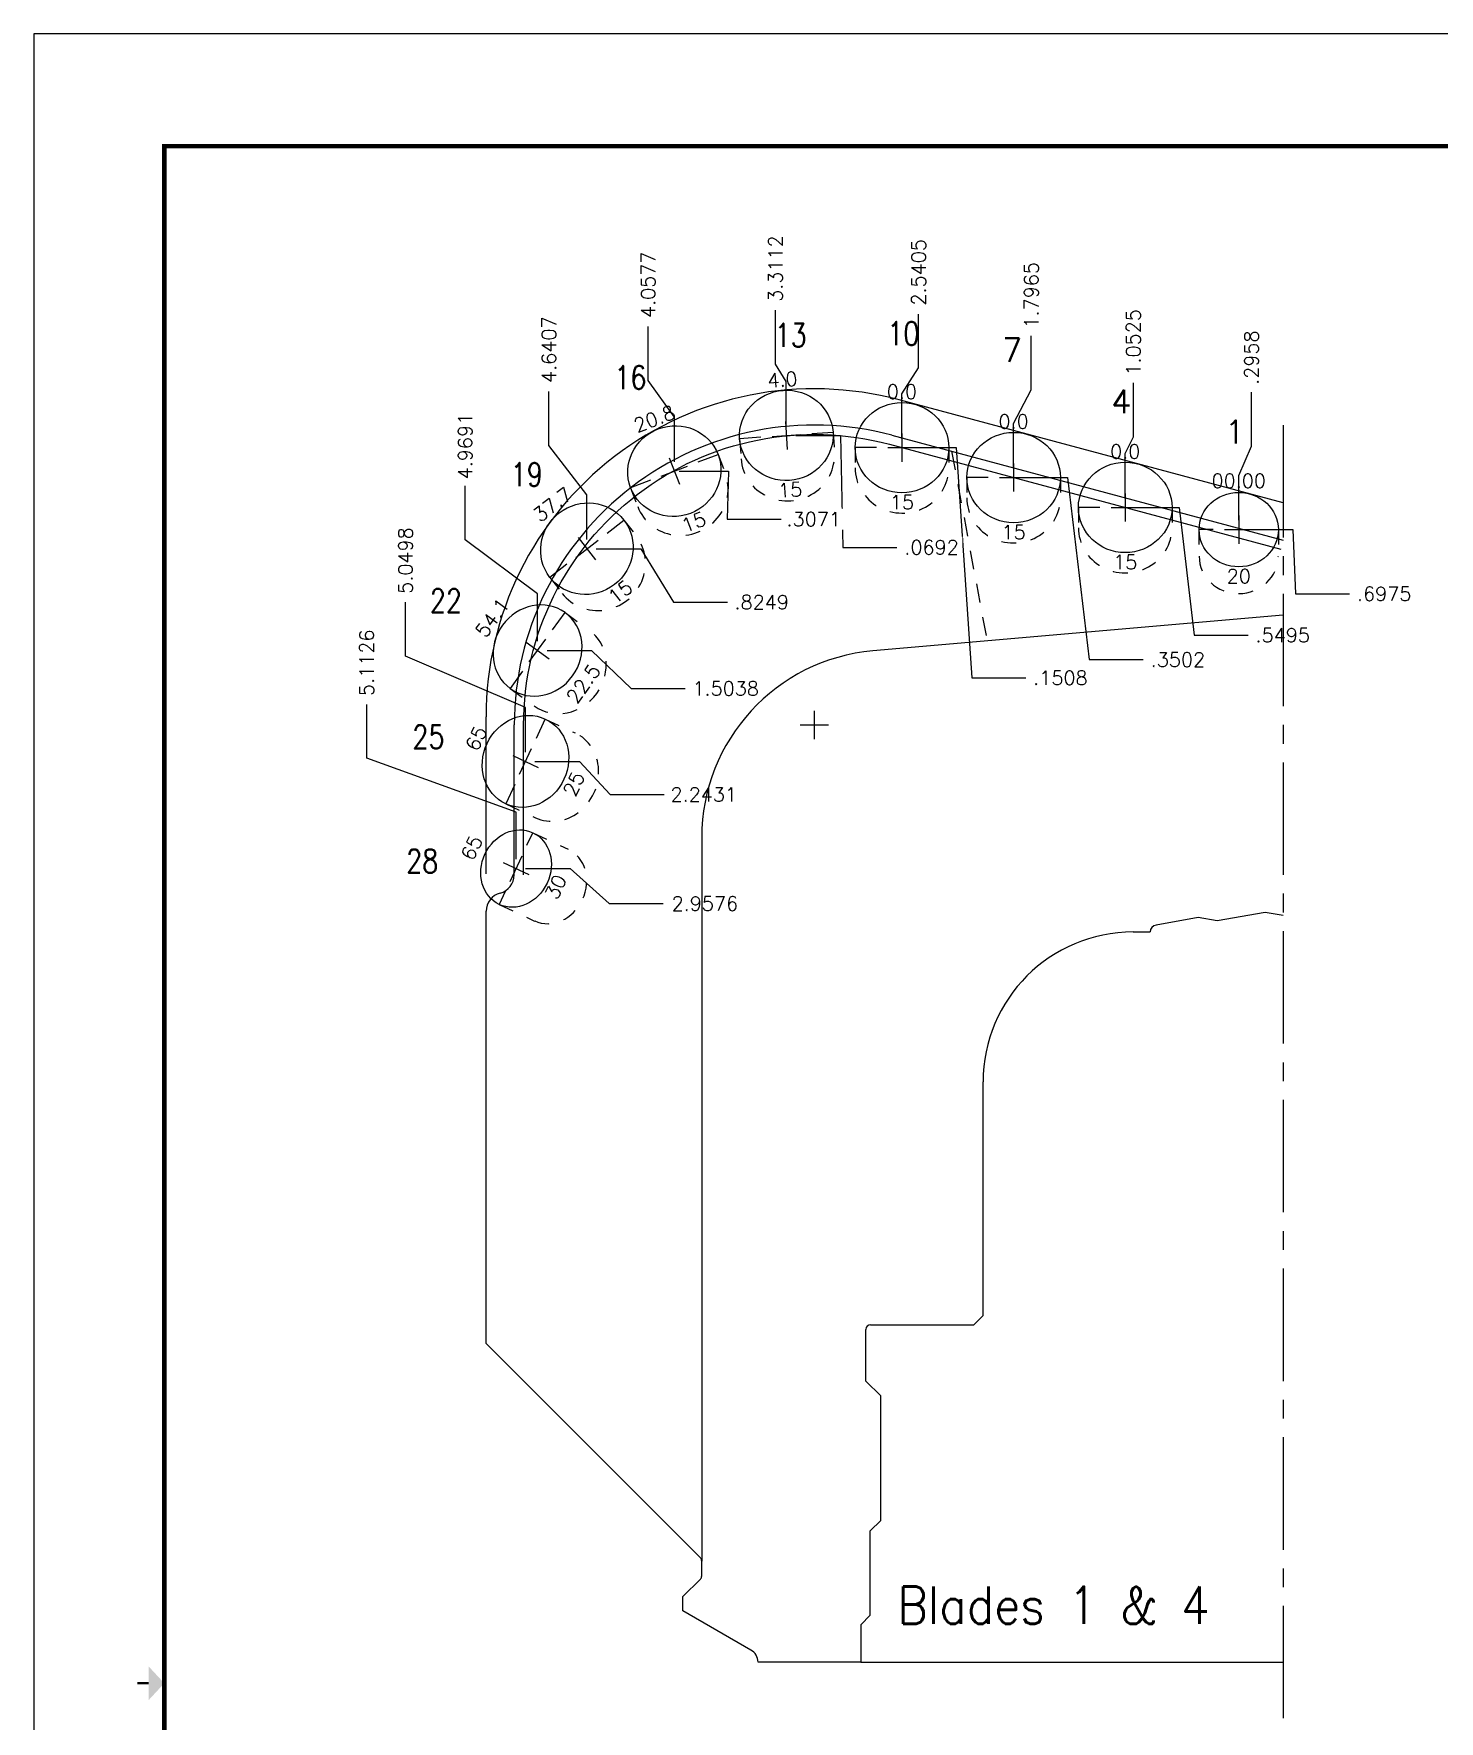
# Model space of a CAD drawing. Extents: x -34 to 0, y 36.5 to 60.7.
# Drawn here: x -34 to -24.63, y 47.2 to 58.45 of the extents above; entities that cross this region are included whole.
import ezdxf
from ezdxf.enums import TextEntityAlignment as Align

# ---------------------------------------------------------------- set-up
doc = ezdxf.new("R2010")
doc.units = 0
doc.header["$MEASUREMENT"] = 0
doc.header["$PDMODE"] = 35
doc.linetypes.add('CENTER2', pattern=[1.125, 0.75, -0.125, 0.125, -0.125])
doc.linetypes.add('HIDDEN2', pattern=[0.1875, 0.125, -0.0625])
doc.layers.get('0').update_dxf_attribs({"linetype": 'CONTINUOUS'})
doc.layers.get('Defpoints').update_dxf_attribs({"color": 10, "linetype": 'CONTINUOUS'})
for name, color, linetype in [('Blade1', 40, 'CONTINUOUS'), ('CDG-38379R1', 7, 'CONTINUOUS'), ('CLine', 5, 'CENTER2'), ('Dims', 4, 'CONTINUOUS'), ('TEXT', 3, 'CONTINUOUS'), ('Title Block', 7, 'CONTINUOUS')]:
    doc.layers.add(name, color=color, linetype=linetype)
doc.styles.add('RomanD', font='romand.shx', dxfattribs={"width": 0.9})
doc.styles.add('RomanS', font='romans')
doc.dimstyles.new('Copy of Standard', dxfattribs={"dimtxt": 0.094, "dimasz": 0.18, "dimexe": 0.0625, "dimexo": 0.0625, "dimgap": 0.045, "dimtad": 0, "dimtih": 1, "dimtoh": 1, "dimdec": 4, "dimzin": 4, "dimdsep": 46, "dimtxsty": 'RomanS', "dimcen": 0.09, "dimazin": 1, "dimtfac": 1, "dimtdec": 4, "dimtofl": 0, "dimtmove": 0, "dimatfit": 1, "dimfxl": 1, "dimtolj": 1, "dimtzin": 0, "dimarcsym": 0})

# ---------------------------------------------------------------- blocks, each defined once
blk = doc.blocks.new('CMark')
at = {"layer": 'CLine'}
for p, q in [((-0.094, 0), (0.094, 0)), ((0, 0.094), (0, -0.094))]:
    blk.add_line(p, q, dxfattribs=at)
blk = doc.blocks.new('1613@15')
for p, q in [((-0.17, 0), (-0.312, 0)), ((0.171, 0), (0.312, 0))]:
    blk.add_line(p, q)
at = {"color": 8, "linetype": 'HIDDEN2', "ltscale": 0.5}
blk.add_line((-0.312, 0), (-0.312, -0.135), dxfattribs=at)
at = {"color": 8, "linetype": 'HIDDEN2', "ltscale": 0.5, "flags": 128}
blk.add_lwpolyline([(0.312, 0), (0.312, -0.135)], dxfattribs=at)
blk.add_ellipse((0, 0), major_axis=(-0.312, 0), ratio=0.965926, start_param=-3.141592653589793, end_param=3.141592653589793)
at = {"color": 8, "linetype": 'HIDDEN2', "ltscale": 0.5}
blk.add_ellipse((0, -0.135), major_axis=(-0.312, 0), ratio=0.965926, start_param=0, end_param=3.141593, dxfattribs=at)
blk.add_blockref('CMark', (0, 0))
at = {"style": 'RomanS'}
blk.add_text('15', height=0.094, dxfattribs=at).set_placement((0, -0.364), align=Align.MIDDLE_CENTER)
blk.add_attdef('ANG', text='', height=0.094, dxfattribs=at).set_placement((0, 0.298), align=Align.BOTTOM_CENTER)
blk = doc.blocks.new('*D31')
at = {"layer": 'Defpoints', "color": 0, "transparency": 16777216}
for p in [(-25.673, 55.843), (-25.968, 55.145)]:
    blk.add_point(p, dxfattribs=at)
at = {"layer": 'Dims', "color": 0, "lineweight": -2, "transparency": 16777216}
for p, q in [((-25.883, 55.701), (-25.883, 56.061)), ((-25.968, 55.505), (-25.883, 55.701)), ((-25.968, 55.208), (-25.968, 55.505))]:
    blk.add_line(p, q, dxfattribs=at)
at = {"layer": 'Dims', "color": 0, "transparency": 16777216, "insert": (-25.883, 56.292), "char_height": 0.094, "attachment_point": 5, "rotation": 90, "style": 'RomanS', "bg_fill": 3, "box_fill_scale": 1.25, "bg_fill_color": 256, "bg_fill_true_color": 13158600, "bg_fill_transparency": 0}
blk.add_mtext('\\A1;.2958', dxfattribs=at)
at = {"layer": 'Defpoints', "color": 0, "transparency": 16777216}
blk.add_point((-25.883, 56.061), dxfattribs=at)
blk = doc.blocks.new('*D32')
at = {"layer": 'Defpoints', "color": 0, "transparency": 16777216}
for p in [(-25.673, 55.843), (-26.725, 55.293)]:
    blk.add_point(p, dxfattribs=at)
at = {"layer": 'Dims', "color": 0, "lineweight": -2, "transparency": 16777216}
for p, q in [((-26.671, 55.763), (-26.671, 56.123)), ((-26.725, 55.653), (-26.671, 55.763)), ((-26.725, 55.356), (-26.725, 55.653))]:
    blk.add_line(p, q, dxfattribs=at)
at = {"layer": 'Dims', "color": 0, "transparency": 16777216, "insert": (-26.671, 56.394), "char_height": 0.094, "attachment_point": 5, "rotation": 90, "style": 'RomanS', "bg_fill": 3, "box_fill_scale": 1.25, "bg_fill_color": 256, "bg_fill_true_color": 13158600, "bg_fill_transparency": 0}
blk.add_mtext('\\A1;1.0525', dxfattribs=at)
at = {"layer": 'Defpoints', "color": 0, "transparency": 16777216}
blk.add_point((-26.671, 56.123), dxfattribs=at)
blk = doc.blocks.new('*D33')
at = {"layer": 'Defpoints', "color": 0, "transparency": 16777216}
for p in [(-25.673, 55.843), (-28.213, 55.69)]:
    blk.add_point(p, dxfattribs=at)
at = {"layer": 'Dims', "color": 0, "lineweight": -2, "transparency": 16777216}
for p, q in [((-28.102, 56.223), (-28.102, 56.583)), ((-28.213, 56.05), (-28.102, 56.223)), ((-28.213, 55.752), (-28.213, 56.05))]:
    blk.add_line(p, q, dxfattribs=at)
at = {"layer": 'Dims', "color": 0, "transparency": 16777216, "insert": (-28.102, 56.861), "char_height": 0.094, "attachment_point": 5, "rotation": 90, "style": 'RomanS', "bg_fill": 3, "box_fill_scale": 1.25, "bg_fill_color": 256, "bg_fill_true_color": 13158600, "bg_fill_transparency": 0}
blk.add_mtext('\\A1;2.5405', dxfattribs=at)
at = {"layer": 'Defpoints', "color": 0, "transparency": 16777216}
blk.add_point((-28.102, 56.583), dxfattribs=at)
blk = doc.blocks.new('*D34')
at = {"layer": 'Defpoints', "color": 0, "transparency": 16777216}
for p in [(-25.673, 55.843), (-25.968, 55.145)]:
    blk.add_point(p, dxfattribs=at)
at = {"layer": 'Dims', "color": 0, "lineweight": -2, "transparency": 16777216}
for p, q in [((-25.906, 55.145), (-25.608, 55.145)), ((-25.608, 55.145), (-25.59, 54.717)), ((-25.59, 54.717), (-25.23, 54.717))]:
    blk.add_line(p, q, dxfattribs=at)
at = {"layer": 'Dims', "color": 0, "transparency": 16777216, "insert": (-24.999, 54.717), "char_height": 0.094, "attachment_point": 5, "style": 'RomanS', "bg_fill": 3, "box_fill_scale": 1.25, "bg_fill_color": 256, "bg_fill_true_color": 13158600, "bg_fill_transparency": 0}
blk.add_mtext('\\A1;.6975', dxfattribs=at)
at = {"layer": 'Defpoints', "color": 0, "transparency": 16777216}
blk.add_point((-25.23, 54.717), dxfattribs=at)
blk = doc.blocks.new('*D35')
at = {"layer": 'Defpoints', "color": 0, "transparency": 16777216}
for p in [(-25.673, 55.843), (-26.725, 55.293)]:
    blk.add_point(p, dxfattribs=at)
at = {"layer": 'Dims', "color": 0, "lineweight": -2, "transparency": 16777216}
for p, q in [((-26.663, 55.293), (-26.365, 55.293)), ((-26.365, 55.293), (-26.266, 54.442)), ((-26.266, 54.442), (-25.906, 54.442))]:
    blk.add_line(p, q, dxfattribs=at)
at = {"layer": 'Dims', "color": 0, "transparency": 16777216, "insert": (-25.675, 54.442), "char_height": 0.094, "attachment_point": 5, "style": 'RomanS', "bg_fill": 3, "box_fill_scale": 1.25, "bg_fill_color": 256, "bg_fill_true_color": 13158600, "bg_fill_transparency": 0}
blk.add_mtext('\\A1;.5495', dxfattribs=at)
at = {"layer": 'Defpoints', "color": 0, "transparency": 16777216}
blk.add_point((-25.906, 54.442), dxfattribs=at)
blk = doc.blocks.new('*D36')
at = {"layer": 'Defpoints', "color": 0, "transparency": 16777216}
for p in [(-25.673, 55.843), (-27.469, 55.492)]:
    blk.add_point(p, dxfattribs=at)
at = {"layer": 'Dims', "color": 0, "lineweight": -2, "transparency": 16777216}
for p, q in [((-27.407, 55.492), (-27.109, 55.492)), ((-27.109, 55.492), (-26.965, 54.278)), ((-26.965, 54.278), (-26.605, 54.278))]:
    blk.add_line(p, q, dxfattribs=at)
at = {"layer": 'Dims', "color": 0, "transparency": 16777216, "insert": (-26.374, 54.278), "char_height": 0.094, "attachment_point": 5, "style": 'RomanS', "bg_fill": 3, "box_fill_scale": 1.25, "bg_fill_color": 256, "bg_fill_true_color": 13158600, "bg_fill_transparency": 0}
blk.add_mtext('\\A1;.3502', dxfattribs=at)
at = {"layer": 'Defpoints', "color": 0, "transparency": 16777216}
blk.add_point((-26.605, 54.278), dxfattribs=at)
blk = doc.blocks.new('*D37')
at = {"layer": 'Defpoints', "color": 0, "transparency": 16777216}
for p in [(-25.673, 55.843), (-28.213, 55.692)]:
    blk.add_point(p, dxfattribs=at)
at = {"layer": 'Dims', "color": 0, "lineweight": -2, "transparency": 16777216}
for p, q in [((-28.151, 55.692), (-27.853, 55.692)), ((-27.853, 55.692), (-27.748, 54.157)), ((-27.748, 54.157), (-27.388, 54.157))]:
    blk.add_line(p, q, dxfattribs=at)
at = {"layer": 'Dims', "color": 0, "transparency": 16777216, "insert": (-27.157, 54.157), "char_height": 0.094, "attachment_point": 5, "style": 'RomanS', "bg_fill": 3, "box_fill_scale": 1.25, "bg_fill_color": 256, "bg_fill_true_color": 13158600, "bg_fill_transparency": 0}
blk.add_mtext('\\A1;.1508', dxfattribs=at)
at = {"layer": 'Defpoints', "color": 0, "transparency": 16777216}
blk.add_point((-27.388, 54.157), dxfattribs=at)
blk = doc.blocks.new('*D38')
at = {"layer": 'Defpoints', "color": 0, "transparency": 16777216}
for p in [(-25.673, 55.843), (-28.984, 55.773)]:
    blk.add_point(p, dxfattribs=at)
at = {"layer": 'Dims', "color": 0, "lineweight": -2, "transparency": 16777216}
for p, q in [((-29.056, 56.248), (-29.056, 56.608)), ((-28.984, 56.133), (-29.056, 56.248)), ((-28.984, 55.836), (-28.984, 56.133))]:
    blk.add_line(p, q, dxfattribs=at)
at = {"layer": 'Dims', "color": 0, "transparency": 16777216, "insert": (-29.056, 56.886), "char_height": 0.094, "attachment_point": 5, "rotation": 90, "style": 'RomanS', "bg_fill": 3, "box_fill_scale": 1.25, "bg_fill_color": 256, "bg_fill_true_color": 13158600, "bg_fill_transparency": 0}
blk.add_mtext('\\A1;3.3112', dxfattribs=at)
at = {"layer": 'Defpoints', "color": 0, "transparency": 16777216}
blk.add_point((-29.056, 56.608), dxfattribs=at)
blk = doc.blocks.new('*D39')
at = {"layer": 'Defpoints', "color": 0, "transparency": 16777216}
for p in [(-25.673, 55.843), (-28.984, 55.773)]:
    blk.add_point(p, dxfattribs=at)
at = {"layer": 'Dims', "color": 0, "lineweight": -2, "transparency": 16777216}
for p, q in [((-28.921, 55.773), (-28.624, 55.773)), ((-28.624, 55.773), (-28.607, 55.027)), ((-28.607, 55.027), (-28.247, 55.027))]:
    blk.add_line(p, q, dxfattribs=at)
at = {"layer": 'Dims', "color": 0, "transparency": 16777216, "insert": (-28.016, 55.027), "char_height": 0.094, "attachment_point": 5, "style": 'RomanS', "bg_fill": 3, "box_fill_scale": 1.25, "bg_fill_color": 256, "bg_fill_true_color": 13158600, "bg_fill_transparency": 0}
blk.add_mtext('\\A1;.0692', dxfattribs=at)
at = {"layer": 'Defpoints', "color": 0, "transparency": 16777216}
blk.add_point((-28.247, 55.027), dxfattribs=at)
blk = doc.blocks.new('*D42')
at = {"layer": 'Defpoints', "color": 0, "transparency": 16777216}
for p in [(-25.673, 55.843), (-29.73, 55.535)]:
    blk.add_point(p, dxfattribs=at)
at = {"layer": 'Dims', "color": 0, "lineweight": -2, "transparency": 16777216}
for p, q in [((-29.905, 56.14), (-29.905, 56.5)), ((-29.73, 55.895), (-29.905, 56.14)), ((-29.73, 55.598), (-29.73, 55.895))]:
    blk.add_line(p, q, dxfattribs=at)
at = {"layer": 'Dims', "color": 0, "transparency": 16777216, "insert": (-29.905, 56.778), "char_height": 0.094, "attachment_point": 5, "rotation": 90, "style": 'RomanS', "bg_fill": 3, "box_fill_scale": 1.25, "bg_fill_color": 256, "bg_fill_true_color": 13158600, "bg_fill_transparency": 0}
blk.add_mtext('\\A1;4.0577', dxfattribs=at)
at = {"layer": 'Defpoints', "color": 0, "transparency": 16777216}
blk.add_point((-29.905, 56.5), dxfattribs=at)
blk = doc.blocks.new('*D43')
at = {"layer": 'Defpoints', "color": 0, "transparency": 16777216}
for p in [(-25.673, 55.843), (-29.73, 55.535)]:
    blk.add_point(p, dxfattribs=at)
at = {"layer": 'Dims', "color": 0, "lineweight": -2, "transparency": 16777216}
for p, q in [((-29.699, 55.535), (-29.37, 55.535)), ((-29.37, 55.535), (-29.378, 55.215)), ((-29.378, 55.215), (-29.018, 55.215))]:
    blk.add_line(p, q, dxfattribs=at)
at = {"layer": 'Dims', "color": 0, "transparency": 16777216, "insert": (-28.801, 55.215), "char_height": 0.094, "attachment_point": 5, "style": 'RomanS', "bg_fill": 3, "box_fill_scale": 1.25, "bg_fill_color": 256, "bg_fill_true_color": 13158600, "bg_fill_transparency": 0}
blk.add_mtext('\\A1;.3071', dxfattribs=at)
at = {"layer": 'Defpoints', "color": 0, "transparency": 16777216}
blk.add_point((-29.018, 55.215), dxfattribs=at)
blk = doc.blocks.new('*D46')
at = {"layer": 'Defpoints', "color": 0, "transparency": 16777216}
for p in [(-25.673, 55.843), (-30.313, 55.018)]:
    blk.add_point(p, dxfattribs=at)
at = {"layer": 'Dims', "color": 0, "lineweight": -2, "transparency": 16777216}
for p, q in [((-30.566, 55.707), (-30.566, 56.067)), ((-30.313, 55.378), (-30.566, 55.707)), ((-30.313, 55.08), (-30.313, 55.378))]:
    blk.add_line(p, q, dxfattribs=at)
at = {"layer": 'Dims', "color": 0, "transparency": 16777216, "insert": (-30.566, 56.345), "char_height": 0.094, "attachment_point": 5, "rotation": 90, "style": 'RomanS', "bg_fill": 3, "box_fill_scale": 1.25, "bg_fill_color": 256, "bg_fill_true_color": 13158600, "bg_fill_transparency": 0}
blk.add_mtext('\\A1;4.6407', dxfattribs=at)
at = {"layer": 'Defpoints', "color": 0, "transparency": 16777216}
blk.add_point((-30.566, 56.067), dxfattribs=at)
blk = doc.blocks.new('*D47')
at = {"layer": 'Defpoints', "color": 0, "transparency": 16777216}
for p in [(-25.673, 55.843), (-30.313, 55.018)]:
    blk.add_point(p, dxfattribs=at)
at = {"layer": 'Dims', "color": 0, "lineweight": -2, "transparency": 16777216}
for p, q in [((-30.251, 55.018), (-29.953, 55.018)), ((-29.953, 55.018), (-29.737, 54.662)), ((-29.737, 54.662), (-29.377, 54.662))]:
    blk.add_line(p, q, dxfattribs=at)
at = {"layer": 'Dims', "color": 0, "transparency": 16777216, "insert": (-29.148, 54.662), "char_height": 0.094, "attachment_point": 5, "style": 'RomanS', "bg_fill": 3, "box_fill_scale": 1.25, "bg_fill_color": 256, "bg_fill_true_color": 13158600, "bg_fill_transparency": 0}
blk.add_mtext('\\A1;.8249', dxfattribs=at)
at = {"layer": 'Defpoints', "color": 0, "transparency": 16777216}
blk.add_point((-29.377, 54.662), dxfattribs=at)
blk = doc.blocks.new('*D50')
at = {"layer": 'Defpoints', "color": 0, "transparency": 16777216}
for p in [(-25.673, 55.843), (-30.642, 54.339)]:
    blk.add_point(p, dxfattribs=at)
at = {"layer": 'Dims', "color": 0, "lineweight": -2, "transparency": 16777216}
for p, q in [((-31.125, 55.078), (-31.125, 55.438)), ((-30.642, 54.718), (-31.125, 55.078)), ((-30.642, 54.401), (-30.642, 54.718))]:
    blk.add_line(p, q, dxfattribs=at)
at = {"layer": 'Dims', "color": 0, "transparency": 16777216, "insert": (-31.125, 55.702), "char_height": 0.094, "attachment_point": 5, "rotation": 90, "style": 'RomanS', "bg_fill": 3, "box_fill_scale": 1.25, "bg_fill_color": 256, "bg_fill_true_color": 13158600, "bg_fill_transparency": 0}
blk.add_mtext('\\A1;4.9691', dxfattribs=at)
at = {"layer": 'Defpoints', "color": 0, "transparency": 16777216}
blk.add_point((-31.125, 55.438), dxfattribs=at)
blk = doc.blocks.new('*D51')
at = {"layer": 'Defpoints', "color": 0, "transparency": 16777216}
for p in [(-25.673, 55.843), (-30.642, 54.339)]:
    blk.add_point(p, dxfattribs=at)
at = {"layer": 'Dims', "color": 0, "lineweight": -2, "transparency": 16777216}
for p, q in [((-30.579, 54.339), (-30.282, 54.339)), ((-30.282, 54.339), (-30.019, 54.085)), ((-30.019, 54.085), (-29.659, 54.085))]:
    blk.add_line(p, q, dxfattribs=at)
at = {"layer": 'Dims', "color": 0, "transparency": 16777216, "insert": (-29.388, 54.085), "char_height": 0.094, "attachment_point": 5, "style": 'RomanS', "bg_fill": 3, "box_fill_scale": 1.25, "bg_fill_color": 256, "bg_fill_true_color": 13158600, "bg_fill_transparency": 0}
blk.add_mtext('\\A1;1.5038', dxfattribs=at)
at = {"layer": 'Defpoints', "color": 0, "transparency": 16777216}
blk.add_point((-29.659, 54.085), dxfattribs=at)
blk = doc.blocks.new('1613@22.5')
for p, q in [((-0.17, 0), (-0.312, 0)), ((0.171, 0), (0.312, 0))]:
    blk.add_line(p, q)
at = {"color": 8, "linetype": 'HIDDEN2', "ltscale": 0.5}
blk.add_line((-0.312, 0), (-0.312, -0.178), dxfattribs=at)
at = {"color": 8, "linetype": 'HIDDEN2', "ltscale": 0.5, "flags": 128}
blk.add_lwpolyline([(0.312, 0), (0.312, -0.178)], dxfattribs=at)
at = {"extrusion": (0, 0, -1)}
blk.add_ellipse((0, 0), major_axis=(-0.312, 0), ratio=0.92388, start_param=-3.141592653589793, end_param=3.141592653589793, dxfattribs=at)
at = {"color": 8, "linetype": 'HIDDEN2', "ltscale": 0.5}
blk.add_ellipse((0, -0.199), major_axis=(0.312, 0), ratio=0.92388, start_param=3.141593, end_param=6.283185, dxfattribs=at)
blk.add_blockref('CMark', (0, 0))
at = {"style": 'RomanS'}
blk.add_text('22.5', height=0.094, dxfattribs=at).set_placement((0, -0.377), align=Align.MIDDLE_CENTER)
blk.add_attdef('ANG', text='', height=0.094, dxfattribs=at).set_placement((0, 0.298), align=Align.BOTTOM_CENTER)
blk = doc.blocks.new('1613@25')
for p, q in [((-0.17, 0), (-0.312, 0)), ((0.171, 0), (0.312, 0))]:
    blk.add_line(p, q)
at = {"color": 8, "linetype": 'HIDDEN2', "ltscale": 0.5}
blk.add_line((-0.312, 0), (-0.312, -0.22), dxfattribs=at)
at = {"color": 8, "linetype": 'HIDDEN2', "ltscale": 0.5, "flags": 128}
blk.add_lwpolyline([(0.312, 0), (0.312, -0.22)], dxfattribs=at)
blk.add_ellipse((0, 0), major_axis=(-0.312, 0), ratio=0.906308, start_param=-3.141592653589793, end_param=3.141592653589793)
at = {"color": 8, "linetype": 'HIDDEN2', "ltscale": 0.5}
blk.add_ellipse((0, -0.22), major_axis=(-0.312, 0), ratio=0.906308, start_param=0, end_param=3.141593, dxfattribs=at)
blk.add_blockref('CMark', (0, 0))
at = {"style": 'RomanS'}
blk.add_text('25', height=0.094, dxfattribs=at).set_placement((0, -0.356), align=Align.MIDDLE_CENTER)
blk.add_attdef('ANG', text='', height=0.094, dxfattribs=at).set_placement((0, 0.287), align=Align.BOTTOM_CENTER)
blk = doc.blocks.new('*D54')
at = {"layer": 'Defpoints', "color": 0, "transparency": 16777216}
for p in [(-25.673, 55.843), (-30.722, 53.599)]:
    blk.add_point(p, dxfattribs=at)
at = {"layer": 'Dims', "color": 0, "lineweight": -2, "transparency": 16777216}
for p, q in [((-30.66, 53.599), (-30.362, 53.599)), ((-30.362, 53.599), (-30.158, 53.378)), ((-30.158, 53.378), (-29.798, 53.378))]:
    blk.add_line(p, q, dxfattribs=at)
at = {"layer": 'Dims', "color": 0, "transparency": 16777216, "insert": (-29.534, 53.378), "char_height": 0.094, "attachment_point": 5, "style": 'RomanS', "bg_fill": 3, "box_fill_scale": 1.25, "bg_fill_color": 256, "bg_fill_true_color": 13158600, "bg_fill_transparency": 0}
blk.add_mtext('\\A1;2.2431', dxfattribs=at)
at = {"layer": 'Defpoints', "color": 0, "transparency": 16777216}
blk.add_point((-29.798, 53.378), dxfattribs=at)
blk = doc.blocks.new('*D55')
at = {"layer": 'Defpoints', "color": 0, "transparency": 16777216}
for p in [(-25.673, 55.843), (-30.722, 53.599)]:
    blk.add_point(p, dxfattribs=at)
at = {"layer": 'Dims', "color": 0, "lineweight": -2, "transparency": 16777216}
for p, q in [((-31.522, 54.301), (-31.522, 54.661)), ((-30.722, 53.959), (-31.522, 54.301)), ((-30.722, 53.662), (-30.722, 53.959))]:
    blk.add_line(p, q, dxfattribs=at)
at = {"layer": 'Dims', "color": 0, "transparency": 16777216, "insert": (-31.522, 54.939), "char_height": 0.094, "attachment_point": 5, "rotation": 90, "style": 'RomanS', "bg_fill": 3, "box_fill_scale": 1.25, "bg_fill_color": 256, "bg_fill_true_color": 13158600, "bg_fill_transparency": 0}
blk.add_mtext('\\A1;5.0498', dxfattribs=at)
at = {"layer": 'Defpoints', "color": 0, "transparency": 16777216}
blk.add_point((-31.522, 54.661), dxfattribs=at)
blk = doc.blocks.new('*D56')
at = {"layer": 'Defpoints', "color": 0, "transparency": 16777216}
for p in [(-25.673, 55.843), (-30.785, 52.885)]:
    blk.add_point(p, dxfattribs=at)
at = {"layer": 'Dims', "color": 0, "lineweight": -2, "transparency": 16777216}
for p, q in [((-30.723, 52.885), (-30.425, 52.885)), ((-30.425, 52.885), (-30.164, 52.651)), ((-30.164, 52.651), (-29.804, 52.651))]:
    blk.add_line(p, q, dxfattribs=at)
at = {"layer": 'Dims', "color": 0, "transparency": 16777216, "insert": (-29.527, 52.651), "char_height": 0.094, "attachment_point": 5, "style": 'RomanS', "bg_fill": 3, "box_fill_scale": 1.25, "bg_fill_color": 256, "bg_fill_true_color": 13158600, "bg_fill_transparency": 0}
blk.add_mtext('\\A1;2.9576', dxfattribs=at)
at = {"layer": 'Defpoints', "color": 0, "transparency": 16777216}
blk.add_point((-29.804, 52.651), dxfattribs=at)
blk = doc.blocks.new('*D57')
at = {"layer": 'Defpoints', "color": 0, "transparency": 16777216}
for p in [(-25.673, 55.843), (-30.785, 52.885)]:
    blk.add_point(p, dxfattribs=at)
at = {"layer": 'Dims', "color": 0, "lineweight": -2, "transparency": 16777216}
for p, q in [((-31.781, 53.62), (-31.781, 53.98)), ((-30.785, 53.26), (-31.781, 53.62)), ((-30.785, 52.947), (-30.785, 53.26))]:
    blk.add_line(p, q, dxfattribs=at)
at = {"layer": 'Dims', "color": 0, "transparency": 16777216, "insert": (-31.781, 54.257), "char_height": 0.094, "attachment_point": 5, "rotation": 90, "style": 'RomanS', "bg_fill": 3, "box_fill_scale": 1.25, "bg_fill_color": 256, "bg_fill_true_color": 13158600, "bg_fill_transparency": 0}
blk.add_mtext('\\A1;5.1126', dxfattribs=at)
at = {"layer": 'Defpoints', "color": 0, "transparency": 16777216}
blk.add_point((-31.781, 53.98), dxfattribs=at)
blk = doc.blocks.new('1313@30')
for p, q in [((-0.17, 0), (-0.265, 0)), ((0.171, 0), (0.264, 0))]:
    blk.add_line(p, q)
at = {"color": 8, "linetype": 'HIDDEN2', "ltscale": 0.5}
blk.add_line((-0.265, 0), (-0.265, -0.26), dxfattribs=at)
at = {"color": 8, "linetype": 'HIDDEN2', "ltscale": 0.5, "flags": 128}
blk.add_lwpolyline([(0.264, 0), (0.264, -0.26)], dxfattribs=at)
blk.add_ellipse((0, 0), major_axis=(0.264, 0), ratio=0.866025)
at = {"color": 8, "linetype": 'HIDDEN2', "ltscale": 0.5}
blk.add_ellipse((0, -0.26), major_axis=(0.264, 0), ratio=0.866025, start_param=3.141593, end_param=6.283185, dxfattribs=at)
blk.add_blockref('CMark', (0, 0))
at = {"style": 'RomanS'}
blk.add_text('30', height=0.094, dxfattribs=at).set_placement((0, -0.292), align=Align.MIDDLE_CENTER)
blk.add_attdef('ANG', text='', height=0.094, dxfattribs=at).set_placement((0, 0.251), align=Align.BOTTOM_CENTER)
blk = doc.blocks.new('*D106')
at = {"layer": 'Defpoints', "color": 0, "transparency": 16777216}
for p in [(-25.673, 55.843), (-27.469, 55.492)]:
    blk.add_point(p, dxfattribs=at)
at = {"layer": 'Dims', "color": 0, "lineweight": -2, "transparency": 16777216}
for p, q in [((-27.351, 56.077), (-27.351, 56.437)), ((-27.469, 55.852), (-27.351, 56.077)), ((-27.469, 55.555), (-27.469, 55.852))]:
    blk.add_line(p, q, dxfattribs=at)
at = {"layer": 'Dims', "color": 0, "transparency": 16777216, "insert": (-27.351, 56.708), "char_height": 0.094, "attachment_point": 5, "rotation": 90, "style": 'RomanS', "bg_fill": 3, "box_fill_scale": 1.25, "bg_fill_color": 256, "bg_fill_true_color": 13158600, "bg_fill_transparency": 0}
blk.add_mtext('\\A1;1.7965', dxfattribs=at)
at = {"layer": 'Defpoints', "color": 0, "transparency": 16777216}
blk.add_point((-27.351, 56.437), dxfattribs=at)
blk = doc.blocks.new('1313@20')
for p, q in [((-0.17, 0), (-0.265, 0)), ((0.171, 0), (0.264, 0))]:
    blk.add_line(p, q)
at = {"color": 8, "linetype": 'HIDDEN2', "ltscale": 0.5}
blk.add_line((-0.265, 0), (-0.265, -0.178), dxfattribs=at)
at = {"color": 8, "linetype": 'HIDDEN2', "ltscale": 0.5, "flags": 128}
blk.add_lwpolyline([(0.264, 0), (0.264, -0.178)], dxfattribs=at)
blk.add_ellipse((0, 0), major_axis=(0.264, 0), ratio=0.939693)
at = {"color": 8, "linetype": 'HIDDEN2', "ltscale": 0.5}
blk.add_ellipse((0, -0.178), major_axis=(0.264, 0), ratio=0.939693, start_param=3.141593, end_param=6.283185, dxfattribs=at)
blk.add_blockref('CMark', (0, 0))
at = {"style": 'RomanS'}
blk.add_text('20', height=0.094, dxfattribs=at).set_placement((0, -0.311), align=Align.MIDDLE_CENTER)
blk.add_attdef('ANG', text='', height=0.094, dxfattribs=at).set_placement((0, 0.251), align=Align.BOTTOM_CENTER)
blk = doc.blocks.new('COT_Dblock')
at = {"layer": 'Title Block', "color": 8}
blk.add_lwpolyline([(0, 0), (34, 0), (34, 22), (0, 22)], close=True, dxfattribs=at)
at = {"layer": 'Title Block', "const_width": 0.03}
blk.add_lwpolyline([(33.13, 21.25), (0.87, 21.25), (0.87, 0.75), (33.13, 0.75)], close=True, dxfattribs=at)
at = {"layer": 'Title Block', "const_width": 0.015}
blk.add_lwpolyline([(0.69, 11), (0.765, 11)], dxfattribs=at)
at = {"layer": 'Title Block'}
blk.add_solid([(0.765, 10.887), (0.765, 11.113), (0.87, 11)], dxfattribs=at)
at = {"layer": 'Title Block', "color": 1, "style": 'RomanS', "flags": 8}
for tag, p in [('FNAME', (0.62, 3.75)), ('REVDATE', (0.62, 2.25)), ('USER', (0.62, 0.75))]:
    blk.add_attdef(tag, text='', height=0.047, rotation=90, dxfattribs=at).set_placement(p, align=Align.BOTTOM_LEFT)
at = {"layer": 'Title Block', "color": 3, "style": 'RomanS', "flags": 8}
blk.add_attdef('DRAWN', text='', height=0.11, dxfattribs=at).set_placement((28.7, 1.984), align=Align.MIDDLE_CENTER)
for tag, p in [('DDATE', (28.356, 1.672)), ('CHECK', (28.356, 1.406)), ('MATRL', (28.356, 1.149)), ('PDATE', (28.356, 0.883)), ('SCALE', (29.896, 0.855)), ('SHEET', (32.005, 0.855))]:
    blk.add_attdef(tag, text='', height=0.094, dxfattribs=at).set_placement(p, align=Align.MIDDLE_LEFT)
at = {"layer": 'Title Block', "color": 3, "style": 'RomanD', "width": 0.9, "flags": 8}
for tag, height, p in [('TITL1', 0.125, (31.337, 1.684)), ('TITL2', 0.094, (31.337, 1.514)), ('TITL3', 0.094, (31.337, 1.374))]:
    blk.add_attdef(tag, text='', height=height, dxfattribs=at).set_placement(p, align=Align.MIDDLE_CENTER)
at = {"layer": 'Title Block', "color": 3, "style": 'RomanS', "flags": 8}
for tag, p in [('FSCM#', (30.337, 1.121)), ('DWG#', (31.81, 1.121)), ('REV#', (32.97, 1.121))]:
    blk.add_attdef(tag, text='', height=0.094, dxfattribs=at).set_placement(p, align=Align.TOP_CENTER)

msp = doc.modelspace()

# ---------------------------------------------------------------- linework, layer by layer
for p, q in [((-26.67272, 52.4621), (-26.55855, 52.4621)), ((-27.67272, 49.90503), (-27.67272, 51.4621)), ((-27.67272, 49.90503), (-27.73522, 49.84253)), ((-28.45397, 49.46753), (-28.45397, 49.81128)), ((-28.42272, 49.84253), (-27.73522, 49.84253)), ((-28.35507, 49.36863), (-28.45397, 49.46753)), ((-28.35507, 48.53768), (-28.35507, 49.36863)), ((-28.35507, 48.63168), (-28.35507, 48.91237)), ((-28.42522, 48.46753), (-28.35507, 48.53768)), ((-28.42522, 47.90503), (-28.42522, 48.46753)), ((-28.42522, 47.90503), (-28.48772, 47.84253)), ((-28.48772, 47.84253), (-28.48772, 47.59253)), ((-28.48772, 47.59253), (-25.67272, 47.59253))]:
    msp.add_line(p, q)
for centre, radius, start in [((-26.67272, 51.4621), 1, 90), ((-26.51166, 52.4621), 0.04689, 99.999997), ((-28.42272, 49.81128), 0.03125, 90)]:
    msp.add_arc(centre, radius, start, 180)
at = {"layer": 'CDG-38379R1', "color": 7, "linetype": 'Continuous'}
for p, q in [((-30.98522, 49.71753), (-30.98522, 52.60046)), ((-29.55687, 48.28918), (-30.98522, 49.71753)), ((-29.54772, 48.16797), (-29.54772, 48.26708)), ((-29.67272, 48.03003), (-29.55687, 48.14587)), ((-29.67272, 47.93533), (-29.67272, 48.03003)), ((-29.2196, 47.67372), (-29.67272, 47.93533)), ((-28.48772, 47.59253), (-29.17272, 47.59253))]:
    msp.add_line(p, q, dxfattribs=at)
for centre, radius, start, end in [((-30.86022, 52.60046), 0.125, 104.477512, 180), ((-29.57897, 48.26708), 0.03125, 0, 45), ((-29.57897, 48.16797), 0.03125, 315, 0), ((-29.26647, 47.59253), 0.09375, 0, 60)]:
    msp.add_arc(centre, radius, start, end, dxfattribs=at)

# ---------------------------------------------------------------- block references
at = {"layer": 'Blade1'}
for p, rotation, values in [((-28.9839, 55.77329), 4, {'ANG': '4.0'}), ((-29.73046, 55.5354), 20.8, {'ANG': '20.8'}), ((-30.31344, 55.01764), 37.7, {'ANG': '37.7'})]:
    msp.add_blockref('1613@15', p, dxfattribs=dict(at, rotation=rotation)).add_auto_attribs(values)
for p in [(-28.21322, 55.69176), (-27.46922, 55.49236), (-26.72522, 55.29306)]:
    msp.add_blockref('1613@15', p, dxfattribs=at).add_auto_attribs({'ANG': '0.0'})

# ---------------------------------------------------------------- texts
at = {"layer": 'Blade1', "style": 'RomanS', "width": 0.8}
for s, p in [('22', (-31.25291, 54.67113)), ('25', (-31.36926, 53.76334)), ('28', (-31.41087, 52.93487))]:
    msp.add_text(s, height=0.15625, dxfattribs=at).set_placement(p, align=Align.MIDDLE_CENTER)
at = {"layer": 'TEXT', "style": 'RomanS', "width": 0.9}
msp.add_text('Blades 1 & 4', height=0.25, dxfattribs=at).set_placement((-28.24433, 47.84714))

# ---------------------------------------------------------------- dimensions: what is measured, and where the dimension line sits
at = {"layer": 'Dims'}
dim = msp.add_ordinate_dim(feature_location=(-25.9684716194, 55.1450669429), offset=(0.0857784979, 0.9161563934), dtype=1, origin=(-25.6727216194, 55.8425262582), dimstyle='Copy of Standard', override={"dimtfill": 1}, dxfattribs=at)
dim.commit()
dim.dimension.update_dxf_attribs({"geometry": '*D31', "text_midpoint": (-25.8826931215, 56.2919852411)})

# ---------------------------------------------------------------- next in the draw order: dimensions: what is measured, and where the dimension line sits
dim = msp.add_ordinate_dim(feature_location=(-26.72522, 55.29305), offset=(0.05388, 0.83036), dtype=1, origin=(-25.67272, 55.84253), dimstyle='Copy of Standard', override={"dimtfill": 1}, dxfattribs=at)
dim.commit()
dim.dimension.update_dxf_attribs({"geometry": '*D32', "text_midpoint": (-26.67134, 56.39446)})

# ---------------------------------------------------------------- next in the draw order: dimensions: what is measured, and where the dimension line sits
dim = msp.add_ordinate_dim(feature_location=(-28.21322, 55.68976), offset=(0.11095, 0.89365), dtype=1, origin=(-25.67272, 55.84253), dimstyle='Copy of Standard', override={"dimtfill": 1}, dxfattribs=at)
dim.commit()
dim.dimension.update_dxf_attribs({"geometry": '*D33', "text_midpoint": (-28.10227, 56.86117)})

# ---------------------------------------------------------------- next in the draw order: dimensions: what is measured, and where the dimension line sits
dim = msp.add_ordinate_dim(feature_location=(-25.96847, 55.14507), offset=(0.73826, -0.42805), dtype=0, origin=(-25.67272, 55.84253), dimstyle='Copy of Standard', override={"dimtfill": 1}, dxfattribs=at)
dim.commit()
dim.dimension.update_dxf_attribs({"geometry": '*D34', "text_midpoint": (-24.99945, 54.71702)})

# ---------------------------------------------------------------- next in the draw order: dimensions: what is measured, and where the dimension line sits
dim = msp.add_ordinate_dim(feature_location=(-26.72522, 55.29306), offset=(0.81902, -0.85136), dtype=0, origin=(-25.67272, 55.84253), dimstyle='Copy of Standard', override={"dimtfill": 1}, dxfattribs=at)
dim.commit()
dim.dimension.update_dxf_attribs({"geometry": '*D35', "text_midpoint": (-25.67544, 54.4417)})

# ---------------------------------------------------------------- next in the draw order: dimensions: what is measured, and where the dimension line sits
dim = msp.add_ordinate_dim(feature_location=(-27.46907, 55.49236), offset=(0.86404, -1.21421), dtype=0, origin=(-25.67272, 55.84253), dimstyle='Copy of Standard', override={"dimtfill": 1}, dxfattribs=at)
dim.commit()
dim.dimension.update_dxf_attribs({"geometry": '*D36', "text_midpoint": (-26.37427, 54.27816)})

# ---------------------------------------------------------------- next in the draw order: dimensions: what is measured, and where the dimension line sits
dim = msp.add_ordinate_dim(feature_location=(-28.21322, 55.69176), offset=(0.82549, -1.53488), dtype=0, origin=(-25.67272, 55.84253), dimstyle='Copy of Standard', override={"dimtfill": 1}, dxfattribs=at)
dim.commit()
dim.dimension.update_dxf_attribs({"geometry": '*D37', "text_midpoint": (-27.15696, 54.15688)})

# ---------------------------------------------------------------- next in the draw order: dimensions: what is measured, and where the dimension line sits
dim = msp.add_ordinate_dim(feature_location=(-28.9839, 55.77329), offset=(-0.07256, 0.835), dtype=1, origin=(-25.67272, 55.84253), dimstyle='Copy of Standard', override={"dimtfill": 1}, dxfattribs=at)
dim.commit()
dim.dimension.update_dxf_attribs({"geometry": '*D38', "text_midpoint": (-29.05647, 56.88605)})

# ---------------------------------------------------------------- next in the draw order: dimensions: what is measured, and where the dimension line sits
dim = msp.add_ordinate_dim(feature_location=(-28.9839, 55.77329), offset=(0.73739, -0.74602), dtype=0, origin=(-25.67272, 55.84253), dimstyle='Copy of Standard', override={"dimtfill": 1}, dxfattribs=at)
dim.commit()
dim.dimension.update_dxf_attribs({"geometry": '*D39', "text_midpoint": (-28.01576, 55.02727)})

# ---------------------------------------------------------------- next in the draw order: dimensions: what is measured, and where the dimension line sits
dim = msp.add_ordinate_dim(feature_location=(-29.73046, 55.5354), offset=(-0.17478, 0.96451), dtype=1, origin=(-25.67272, 55.84253), dimstyle='Copy of Standard', override={"dimtfill": 1}, dxfattribs=at)
dim.commit()
dim.dimension.update_dxf_attribs({"geometry": '*D42', "text_midpoint": (-29.90524, 56.77767)})

# ---------------------------------------------------------------- next in the draw order: dimensions: what is measured, and where the dimension line sits
dim = msp.add_ordinate_dim(feature_location=(-29.73046, 55.5354), offset=(0.71244, -0.32058), dtype=0, origin=(-25.67272, 55.84253), dimstyle='Copy of Standard', override={"dimexo": 0.03125, "dimtfill": 1}, dxfattribs=at)
dim.commit()
dim.dimension.update_dxf_attribs({"geometry": '*D43', "text_midpoint": (-28.80069, 55.21482)})

# ---------------------------------------------------------------- next in the draw order: dimensions: what is measured, and where the dimension line sits
dim = msp.add_ordinate_dim(feature_location=(-30.31344, 55.01764), offset=(-0.25291, 1.04966), dtype=1, origin=(-25.67272, 55.84253), dimstyle='Copy of Standard', override={"dimtfill": 1}, dxfattribs=at)
dim.commit()
dim.dimension.update_dxf_attribs({"geometry": '*D46', "text_midpoint": (-30.56634, 56.34506)})

# ---------------------------------------------------------------- next in the draw order: texts
at = {"layer": 'Blade1', "style": 'RomanS', "width": 0.8}
for s, p in [('13', (-28.95529, 56.44207)), ('10', (-28.20335, 56.45323)), ('16', (-30.02366, 56.1602)), ('19', (-30.71381, 55.51274))]:
    msp.add_text(s, height=0.15625, dxfattribs=at).set_placement(p, align=Align.MIDDLE_CENTER)
at = {"layer": 'Blade1', "style": 'RomanS'}
for s, p in [('7', (-27.47891, 56.3431)), ('4', (-26.75125, 55.99944))]:
    msp.add_text(s, height=0.15625, dxfattribs=at).set_placement(p, align=Align.MIDDLE_CENTER)

# ---------------------------------------------------------------- next in the draw order: dimensions: what is measured, and where the dimension line sits
at = {"layer": 'Dims'}
dim = msp.add_ordinate_dim(feature_location=(-30.31344, 55.01764), offset=(0.93643, -0.35603), dtype=0, origin=(-25.67272, 55.84253), dimstyle='Copy of Standard', override={"dimtfill": 1}, dxfattribs=at)
dim.commit()
dim.dimension.update_dxf_attribs({"geometry": '*D47', "text_midpoint": (-29.14849, 54.66162)})

# ---------------------------------------------------------------- next in the draw order: texts
at = {"layer": 'Blade1', "style": 'RomanS'}
msp.add_text('1', height=0.15625, dxfattribs=at).set_placement((-25.99454, 55.79668), align=Align.MIDDLE_CENTER)

# ---------------------------------------------------------------- next in the draw order: dimensions: what is measured, and where the dimension line sits
at = {"layer": 'Dims'}
dim = msp.add_ordinate_dim(feature_location=(-30.64185, 54.33871), offset=(-0.48329, 1.09934), dtype=1, origin=(-25.67272, 55.84253), dimstyle='Copy of Standard', override={"dimtfill": 1}, dxfattribs=at)
dim.commit()
dim.dimension.update_dxf_attribs({"geometry": '*D50', "text_midpoint": (-31.12514, 55.70238)})

# ---------------------------------------------------------------- next in the draw order: dimensions: what is measured, and where the dimension line sits
dim = msp.add_ordinate_dim(feature_location=(-30.64185, 54.33871), offset=(0.98295, -0.25329), dtype=0, origin=(-25.67272, 55.84253), dimstyle='Copy of Standard', override={"dimtfill": 1}, dxfattribs=at)
dim.commit()
dim.dimension.update_dxf_attribs({"geometry": '*D51', "text_midpoint": (-29.38784, 54.08543)})

# ---------------------------------------------------------------- next in the draw order: block references
at = {"layer": 'Blade1'}
for name, p, rotation, values in [('1613@22.5', (-30.64185, 54.33871), 54.1, {'ANG': '54.1'}), ('1613@25', (-30.72248, 53.59942), 65, {'ANG': '65'})]:
    msp.add_blockref(name, p, dxfattribs=dict(at, rotation=rotation)).add_auto_attribs(values)

# ---------------------------------------------------------------- next in the draw order: dimensions: what is measured, and where the dimension line sits
at = {"layer": 'Dims'}
dim = msp.add_ordinate_dim(feature_location=(-30.72248, 53.59942), offset=(0.92447, -0.22183), dtype=0, origin=(-25.67272, 55.84253), dimstyle='Copy of Standard', override={"dimtfill": 1}, dxfattribs=at)
dim.commit()
dim.dimension.update_dxf_attribs({"geometry": '*D54', "text_midpoint": (-29.53368, 53.37758)})

# ---------------------------------------------------------------- next in the draw order: dimensions: what is measured, and where the dimension line sits
dim = msp.add_ordinate_dim(feature_location=(-30.72248, 53.59942), offset=(-0.79911, 1.0614), dtype=1, origin=(-25.67272, 55.84253), dimstyle='Copy of Standard', override={"dimtfill": 1}, dxfattribs=at)
dim.commit()
dim.dimension.update_dxf_attribs({"geometry": '*D55', "text_midpoint": (-31.52159, 54.93858)})

# ---------------------------------------------------------------- next in the draw order: dimensions: what is measured, and where the dimension line sits
dim = msp.add_ordinate_dim(feature_location=(-30.78532, 52.88489), offset=(0.98098, -0.23411), dtype=0, origin=(-25.67272, 55.84253), dimstyle='Copy of Standard', override={"dimtfill": 1}, dxfattribs=at)
dim.commit()
dim.dimension.update_dxf_attribs({"geometry": '*D56', "text_midpoint": (-29.52658, 52.65078)})

# ---------------------------------------------------------------- next in the draw order: linework, layer by layer
for p, q in [((-26.23801, 52.55797), (-26.5198, 52.50828)), ((-26.11301, 52.53593), (-26.23801, 52.55797)), ((-25.79201, 52.59253), (-26.11301, 52.53593)), ((-25.67272, 52.57149), (-25.79201, 52.59253))]:
    msp.add_line(p, q)

# ---------------------------------------------------------------- next in the draw order: dimensions: what is measured, and where the dimension line sits
dim = msp.add_ordinate_dim(feature_location=(-30.78532, 52.88489), offset=(-0.99564, 1.09484), dtype=1, origin=(-25.67272, 55.84253), dimstyle='Copy of Standard', override={"dimtfill": 1}, dxfattribs=at)
dim.commit()
dim.dimension.update_dxf_attribs({"geometry": '*D57', "text_midpoint": (-31.78096, 54.25749)})

# ---------------------------------------------------------------- next in the draw order: linework, layer by layer
msp.add_line((-28.28008, 55.77438), (-25.67272, 55.07574))
at = {"flags": 128}
msp.add_lwpolyline([(-25.67272, 54.57574), (-28.40667, 54.33655, 0.38887873), (-29.54772, 53.0913), (-29.54772, 48.26708)], format="xyb", dxfattribs=at)
msp.add_arc((-28.79772, 53.84253), 2, 75, 180)
at = {"layer": 'Blade1', "linetype": 'HIDDEN2'}
msp.add_line((-27.88228, 55.66779), (-27.64607, 54.40309), dxfattribs=at)
at = {"layer": 'CDG-38379R1', "color": 7, "linetype": 'Continuous'}
msp.add_line((-30.79772, 52.84253), (-30.79772, 53.84253), dxfattribs=at)
msp.add_arc((-30.92272, 52.84253), 0.125, 284.477512, 0, dxfattribs=at)
at = {"layer": 'CLine', "color": 1, "linetype": 'Continuous'}
for p, q in [((-25.67272, 55.3242), (-28.23155, 56.00984)), ((-30.98522, 52.85046), (-30.98522, 53.89687))]:
    msp.add_line(p, q, dxfattribs=at)
at = {"layer": 'CLine'}
msp.add_line((-25.67272, 55.84253), (-25.67272, 47.21883), dxfattribs=at)
at = {"layer": 'CLine', "color": 1, "linetype": 'Continuous', "flags": 128}
msp.add_lwpolyline([(-30.73522, 52.84253), (-30.73522, 53.84253, -0.49314543), (-28.29626, 55.71401), (-25.6889, 55.01537)], format="xyb", dxfattribs=at)
at = {"layer": 'CLine', "color": 1, "linetype": 'Continuous'}
msp.add_arc((-28.79772, 53.89687), 2.1875, 75, 180, dxfattribs=at)

# ---------------------------------------------------------------- next in the draw order: block references
msp.add_blockref('CMark', (-28.79772, 53.84253))
at = {"layer": 'Blade1', "rotation": 65}
msp.add_blockref('1313@30', (-30.78532, 52.88489), dxfattribs=at).add_auto_attribs({'ANG': '65'})

# ---------------------------------------------------------------- next in the draw order: dimensions: what is measured, and where the dimension line sits
at = {"layer": 'Dims'}
dim = msp.add_ordinate_dim(feature_location=(-27.46922, 55.49236), offset=(0.11803, 0.94463), dtype=1, origin=(-25.67272, 55.84253), dimstyle='Copy of Standard', override={"dimtfill": 1}, dxfattribs=at)
dim.commit()
dim.dimension.update_dxf_attribs({"geometry": '*D106', "text_midpoint": (-27.35119, 56.70805)})

# ---------------------------------------------------------------- next in the draw order: block references
at = {"layer": 'Blade1'}
msp.add_blockref('1313@20', (-25.96847, 55.14507), dxfattribs=at).add_auto_attribs({'ANG': '00.00'})
at = {"layer": 'Title Block'}
msp.add_blockref('COT_Dblock', (-34, 36.45194), dxfattribs=at)

doc.saveas('drawing.dxf')
